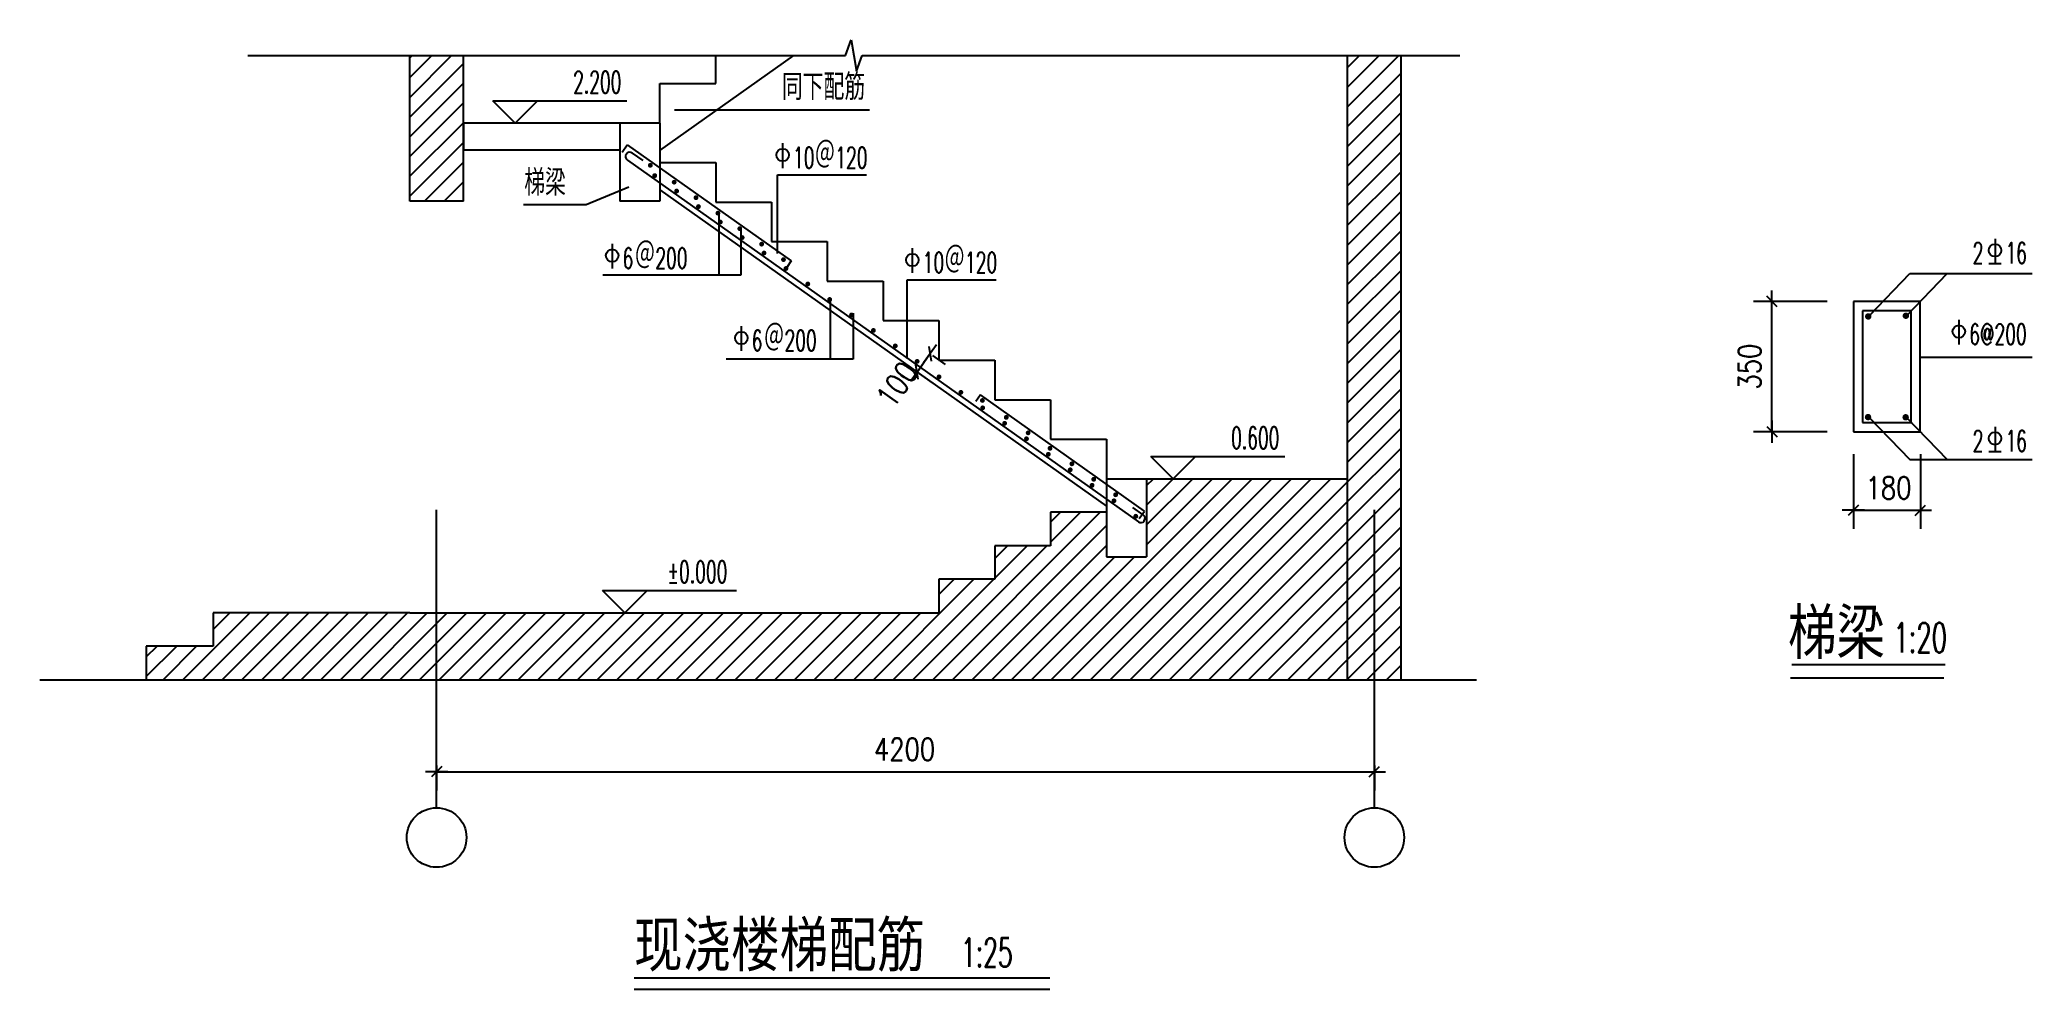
# Model space of a CAD drawing. Extents: x -10000 to -4646, y -803391 to -800840.
import ezdxf
from ezdxf.enums import TextEntityAlignment as Align

# ---------------------------------------------------------------- set-up
doc = ezdxf.new("R2010")
doc.units = 0
doc.header["$LTSCALE"] = 1000
doc.layers.get('0').update_dxf_attribs({"linetype": 'CONTINUOUS'})
for name, color, linetype in [('AXIS', 3, 'CONTINUOUS'), ('AXIS_TEXT', 7, 'CONTINUOUS'), ('PUB_DIM', 3, 'CONTINUOUS'), ('PUB_TEXT', 7, 'CONTINUOUS'), ('公共文字', 7, 'CONTINUOUS'), ('钢筋', 3, 'CONTINUOUS')]:
    doc.layers.add(name, color=color, linetype=linetype)
doc.styles.add('-黑体', font='simhei.ttf', dxfattribs={"width": 0.8})
doc.styles.add('20', font='SIMPLEX', dxfattribs={"width": 0.8, "height": 300, "bigfont": 'HZTXT'})
doc.styles.add('_SIMPLEX', font='SIMPLEX.shx', dxfattribs={"width": 0.6})
doc.styles.add('_TCH_DIM', font='SIMPLEX', dxfattribs={"height": 3.5, "bigfont": 'GBCBIG'})
doc.styles.add('COMPLEX', font='COMPLEX')
doc.styles.add('DIM_FONT', font='SIMPLEX', dxfattribs={"width": 0.8})

# ---------------------------------------------------------------- blocks, each defined once
blk = doc.blocks.new('楼梯大样')
at = {"layer": '钢筋'}
for points in [[(-1029.8, 938.3, 1), (-1042.9, 938.3, 1)], [(-1018, 910.6, 1), (-1031.1, 910.6, 1)], [(-965.8, 892.9, 1), (-978.8, 892.9, 1)], [(-959.2, 869, 1), (-972.3, 869, 1)], [(-907, 851.3, 1), (-920.1, 851.3, 1)], [(-900.5, 827.4, 1), (-913.5, 827.4, 1)], [(-848.3, 809.7, 1), (-861.3, 809.7, 1)], [(-841.7, 785.8, 1), (-854.8, 785.8, 1)], [(-789.5, 768.1, 1), (-802.5, 768.1, 1)], [(-783, 744.2, 1), (-796, 744.2, 1)], [(-730.7, 726.5, 1), (-743.8, 726.5, 1)], [(-724.2, 702.6, 1), (-737.2, 702.6, 1)], [(-672, 684.9, 1), (-685, 684.9, 1)], [(-665.4, 661, 1), (-678.5, 661, 1)], [(-606.7, 619.4, 1), (-619.7, 619.4, 1)], [(-547.9, 577.8, 1), (-561, 577.8, 1)], [(-489.1, 536.2, 1), (-502.2, 536.2, 1)], [(2245.1, 532.1, 1), (2227.7, 532.1, 1)], [(2346.2, 534, 1), (2328.8, 534, 1)], [(-430.4, 494.6, 1), (-443.4, 494.6, 1)], [(-371.6, 453, 1), (-384.7, 453, 1)], [(-312.9, 411.4, 1), (-325.9, 411.4, 1)], [(-254.1, 369.8, 1), (-267.1, 369.8, 1)], [(-195.3, 328.2, 1), (-208.4, 328.2, 1)], [(-137.4, 306.4, 1), (-150.4, 306.4, 1)], [(-136.6, 286.6, 1), (-149.6, 286.6, 1)], [(2244.6, 261.7, 1), (2227.2, 261.7, 1)], [(2345.7, 261.2, 1), (2328.3, 261.2, 1)], [(-77.8, 245, 1), (-90.8, 245, 1)], [(-73.3, 261, 1), (-86.4, 261, 1)], [(-14.6, 219.4, 1), (-27.6, 219.4, 1)], [(-19, 203.4, 1), (-32.1, 203.4, 1)], [(39.7, 161.8, 1), (26.7, 161.8, 1)], [(44.2, 177.8, 1), (31.2, 177.8, 1)], [(98.5, 120.1, 1), (85.4, 120.1, 1)], [(103, 136.2, 1), (89.9, 136.2, 1)], [(157.3, 78.5, 1), (144.2, 78.5, 1)], [(161.7, 94.6, 1), (148.7, 94.6, 1)], [(220.5, 53, 1), (207.4, 53, 1)], [(216, 36.9, 1), (203, 36.9, 1)], [(274.8, -4.7, 1), (261.7, -4.7, 1)]]:
    blk.add_hatch(color=256, dxfattribs=at).paths.add_polyline_path(points)
at = {"color": 7}
for p, q in [((-2117.9, 1233.4, 0), (-512, 1233.4, 0)), ((-512, 1233.4, 0), (-496.8, 1275.4, 0)), ((-496.8, 1275.4, 0), (-481.9, 1191.4, 0)), ((-481.9, 1191.4, 0), (-467, 1233.4, 0)), ((-467, 1233.4, 0), (1138.8, 1233.4, 0))]:
    blk.add_line(p, q, dxfattribs=at)
for p, q in [((-1682.7, 841.9, 0), (-1682.7, 1233.4, 0)), ((-1538.7, 841.9, 0), (-1538.7, 1233.4, 0)), ((-1010.7, 978.4, 0), (-650.6, 1233.4, 0)), ((-860.7, 1158.1, 0), (-860.7, 1233.4, 0)), ((837.3, -443.9, 0), (837.3, 1233.4, 0)), ((981.3, -443.9, 0), (981.3, 1233.4, 0)), ((-1010.7, 1051.9, 0), (-1010.7, 1158.1, 0)), ((-1010.7, 1158.1, 0), (-860.7, 1158.1, 0)), ((-1010.7, 1051.9, 0), (-1538.7, 1051.9, 0)), ((-1538.7, 1051.9, 0), (-1538.7, 979.9, 0)), ((-1118.7, 1051.9, 0), (-1118.7, 841.9, 0)), ((-1010.7, 1051.9, 0), (-1010.7, 841.9, 0)), ((-1538.7, 979.9, 0), (-1118.7, 979.9, 0)), ((-1010.7, 945.7, 0), (-860.7, 945.7, 0)), ((-860.7, 945.7, 0), (-860.7, 839.5, 0)), ((-1010.7, 872.2, 0), (189.3, 22.6, 0)), ((-1538.7, 841.9, 0), (-1682.7, 841.9, 0)), ((-1010.7, 841.9, 0), (-1118.7, 841.9, 0)), ((-860.7, 839.5, 0), (-710.7, 839.5, 0)), ((-710.7, 839.5, 0), (-710.7, 733.3, 0)), ((-710.7, 733.3, 0), (-560.7, 733.3, 0)), ((-560.7, 733.3, 0), (-560.7, 627.1, 0)), ((-560.7, 627.1, 0), (-410.7, 627.1, 0)), ((-410.7, 627.1, 0), (-410.7, 520.9, 0)), ((1977.8, 542.3, 0), (1977.8, 602.3, 0)), ((1991.8, 558.3, 0), (1963.8, 586.3, 0)), ((2376.4, 572.3, 0), (2196.4, 572.3, 0)), ((2196.4, 572.3, 0), (2196.4, 222.3, 0)), ((2376.4, 222.3, 0), (2376.4, 572.3, 0)), ((-410.7, 520.9, 0), (-260.7, 520.9, 0)), ((-260.7, 520.9, 0), (-260.7, 414.7, 0)), ((-267.5, 456.3, 0), (-302.2, 407.3, 0)), ((-288.2, 451.3, 0), (-281.5, 412.3, 0)), ((-336.9, 358.3, 0), (-302.2, 407.3, 0)), ((-316.2, 363.3, 0), (-322.9, 402.3, 0)), ((-260.7, 414.7, 0), (-110.7, 414.7, 0)), ((-110.7, 414.7, 0), (-110.7, 308.5, 0)), ((-110.7, 308.5, 0), (39.3, 308.5, 0)), ((39.3, 308.5, 0), (39.3, 202.3, 0)), ((1963.8, 236.3, 0), (1991.8, 208.3, 0)), ((1977.8, 252.3, 0), (1977.8, 192.3, 0)), ((2196.4, 222.3, 0), (2376.4, 222.3, 0)), ((39.3, 202.3, 0), (189.3, 202.3, 0)), ((189.3, 202.3, 0), (189.3, 96.1, 0)), ((189.3, 202.3, 0), (189.3, -113.9, 0)), ((189.3, 96.1, 0), (837.3, 96.1, 0)), ((297.3, 96.1, 0), (297.3, -113.9, 0)), ((189.3, 6.1, 0), (39.3, 6.1, 0)), ((39.3, 6.1, 0), (39.3, -83.9, 0)), ((2226.5, 11.5, 0), (2166.5, 11.4, 0)), ((2210.5, 25.5, 0), (2182.5, -2.5, 0)), ((2346.6, 11.5, 0), (2406.6, 11.5, 0)), ((2362.6, -2.5, 0), (2390.6, 25.5, 0)), ((-110.7, -83.9, 0), (-110.7, -173.9, 0)), ((39.3, -83.9, 0), (-110.7, -83.9, 0)), ((189.3, -113.9, 0), (297.3, -113.9, 0)), ((-110.7, -173.9, 0), (-260.7, -173.9, 0)), ((-260.7, -173.9, 0), (-260.7, -263.9, 0)), ((-1682.7, -263.9, 0), (-2210.7, -263.9, 0)), ((-2210.7, -263.9, 0), (-2210.7, -353.9, 0)), ((-1682.7, -263.9, 0), (-260.7, -263.9, 0)), ((-2210.7, -353.9, 0), (-2390.7, -353.9, 0)), ((-2390.7, -353.9, 0), (-2390.7, -443.9, 0)), ((-2676.9, -443.9, 0), (1184.1, -443.9, 0)), ((-1580.7, -691.2, 0), (-1640.7, -691.2, 0)), ((-1596.7, -677.2, 0), (-1624.7, -705.2, 0)), ((879.3, -691.2, 0), (939.3, -691.2, 0)), ((895.3, -705.2, 0), (923.3, -677.2, 0))]:
    blk.add_line(p, q)
for centre in [(-1610.7, -867.9, 0), (909.3, -867.9, 0)]:
    blk.add_circle(centre, 80)
at = {"layer": 'AXIS', "color": 80}
for p, q in [((2126.4, 572.3, 0), (1927.8, 572.3, 0)), ((1977.8, 222.5, 0), (1977.8, 572.1, 0)), ((2126.4, 222.3, 0), (1927.8, 222.3, 0)), ((2196.5, 162.3, 0), (2196.6, -38.5, 0)), ((2376.5, 162.4, 0), (2376.6, -38.5, 0)), ((2196.7, 11.5, 0), (2376.4, 11.5, 0))]:
    blk.add_line(p, q, dxfattribs=at)
at = {"layer": 'AXIS'}
for p, q in [((-1610.7, -787.9, 0), (-1610.7, 12.1, 0)), ((909.3, -787.9, 0), (909.3, 12.1, 0))]:
    blk.add_line(p, q, dxfattribs=at)
at = {"layer": 'PUB_DIM', "color": 3}
for p, q in [((-1459.8, 1111.9, 0), (-1099.8, 1111.9, 0)), ((-1399.8, 1051.9, 0), (-1459.8, 1111.9, 0)), ((-1399.8, 1051.9, 0), (-1339.8, 1111.9, 0)), ((308.4, 156.1, 0), (668.4, 156.1, 0)), ((368.4, 96.1, 0), (308.4, 156.1, 0)), ((368.4, 96.1, 0), (428.4, 156.1, 0)), ((-1165.2, -203.9, 0), (-805.2, -203.9, 0)), ((-1105.2, -263.9, 0), (-1165.2, -203.9, 0)), ((-1105.2, -263.9, 0), (-1045.2, -203.9, 0))]:
    blk.add_line(p, q, dxfattribs=at)
at = {"layer": 'PUB_DIM', "color": 80}
for p, q in [((-319.5, 382.8, 0), (-284.9, 431.8, 0)), ((-284.7, 431.9, 0), (-284.6, 432.1, 0)), ((-319.6, 382.6, 0), (-319.8, 382.5, 0)), ((-313, 378.2, 0), (-278.7, 353.9, 0)), ((-278.3, 427.1, 0), (-244.1, 402.9, 0)), ((-1610.7, -674.2, 0), (-1610.7, -741.2, 0)), ((-1610.5, -691.2, 0), (909.1, -691.2, 0)), ((909.3, -674.2, 0), (909.3, -741.2, 0))]:
    blk.add_line(p, q, dxfattribs=at)
at = {"layer": 'PUB_DIM'}
for p, q in [((-1080.1, -1245.4, 0), (37.5, -1245.4, 0)), ((-1080.1, -1275.4, 0), (37.5, -1275.4, 0))]:
    blk.add_line(p, q, dxfattribs=at)
at = {"layer": 'PUB_TEXT'}
for p, q in [((-1682.7, 1120.8, 0), (-1570.2, 1233.4, 0)), ((-1682.7, 1173.9, 0), (-1623.2, 1233.4, 0)), ((-1682.7, 1226.9, 0), (-1676.3, 1233.4, 0)), ((837.3, 1095.3, 0), (975.4, 1233.4, 0)), ((837.3, 1148.3, 0), (922.3, 1233.4, 0)), ((837.3, 1201.3, 0), (869.3, 1233.4, 0)), ((-1682.7, 1067.8, 0), (-1538.7, 1211.8, 0)), ((837.3, 1042.2, 0), (981.3, 1186.2, 0)), ((-1682.7, 1014.8, 0), (-1538.7, 1158.8, 0)), ((837.3, 989.2, 0), (981.3, 1133.2, 0)), ((-1682.7, 961.7, 0), (-1538.7, 1105.7, 0)), ((837.3, 936.2, 0), (981.3, 1080.2, 0)), ((-1682.7, 908.7, 0), (-1538.7, 1052.7, 0)), ((837.3, 883.1, 0), (981.3, 1027.1, 0)), ((-1682.7, 855.7, 0), (-1538.7, 999.7, 0)), ((837.3, 830.1, 0), (981.3, 974.1, 0)), ((-1643.5, 841.9, 0), (-1538.7, 946.6, 0)), ((837.3, 777.1, 0), (981.3, 921.1, 0)), ((-1590.4, 841.9, 0), (-1538.7, 893.6, 0)), ((837.3, 724, 0), (981.3, 868, 0)), ((-852.3, 810.1, 0), (-852.3, 643, 0)), ((837.3, 671, 0), (981.3, 815, 0)), ((-793.5, 766.8, 0), (-793.5, 643, 0)), ((837.3, 618, 0), (981.3, 762, 0)), ((837.3, 564.9, 0), (981.3, 708.9, 0)), ((-793.5, 643, 0), (-1163.7, 643, 0)), ((837.3, 511.9, 0), (981.3, 655.9, 0)), ((837.3, 458.9, 0), (981.3, 602.9, 0)), ((837.3, 405.8, 0), (981.3, 549.8, 0)), ((837.3, 352.8, 0), (981.3, 496.8, 0)), ((837.3, 299.8, 0), (981.3, 443.8, 0)), ((837.3, 246.7, 0), (981.3, 390.7, 0)), ((2376.4, 422.3, 0), (2676.9, 422.3, 0)), ((837.3, 193.7, 0), (981.3, 337.7, 0)), ((837.3, 140.7, 0), (981.3, 284.7, 0)), ((837.3, 87.6, 0), (981.3, 231.6, 0)), ((837.3, 34.6, 0), (981.3, 178.6, 0)), ((837.3, -18.4, 0), (981.3, 125.6, 0)), ((-12.5, -443.9, 0), (527.5, 96.1, 0)), ((40.6, -443.9, 0), (580.6, 96.1, 0)), ((93.6, -443.9, 0), (633.6, 96.1, 0)), ((146.6, -443.9, 0), (686.6, 96.1, 0)), ((199.7, -443.9, 0), (739.7, 96.1, 0)), ((252.7, -443.9, 0), (792.7, 96.1, 0)), ((297.3, -81.1, 0), (474.5, 96.1, 0)), ((297.3, -28.1, 0), (421.5, 96.1, 0)), ((297.3, 24.9, 0), (368.4, 96.1, 0)), ((297.3, 78, 0), (315.4, 96.1, 0)), ((305.7, -443.9, 0), (837.3, 87.6, 0)), ((837.3, -71.5, 0), (981.3, 72.5, 0)), ((-277.6, -443.9, 0), (172.4, 6.1, 0)), ((39.3, -74, 0), (119.3, 6.1, 0)), ((39.3, -20.9, 0), (66.3, 6.1, 0)), ((358.8, -443.9, 0), (837.3, 34.6, 0)), ((837.3, -124.5, 0), (981.3, 19.5, 0)), ((-224.6, -443.9, 0), (189.3, -30, 0)), ((411.8, -443.9, 0), (837.3, -18.4, 0)), ((837.3, -177.5, 0), (981.3, -33.5, 0)), ((-330.7, -443.9, 0), (29.3, -83.9, 0)), ((-171.6, -443.9, 0), (189.3, -83.1, 0)), ((-110.7, -170.9, 0), (-23.7, -83.9, 0)), ((-110.7, -117.9, 0), (-76.7, -83.9, 0)), ((464.8, -443.9, 0), (837.3, -71.5, 0)), ((837.3, -230.6, 0), (981.3, -86.6, 0)), ((-118.5, -443.9, 0), (211.5, -113.9, 0)), ((-65.5, -443.9, 0), (264.5, -113.9, 0)), ((517.9, -443.9, 0), (837.3, -124.5, 0)), ((837.3, -283.6, 0), (981.3, -139.6, 0)), ((-436.7, -443.9, 0), (-166.7, -173.9, 0)), ((-383.7, -443.9, 0), (-113.7, -173.9, 0)), ((-260.7, -214.9, 0), (-219.8, -173.9, 0)), ((570.9, -443.9, 0), (837.3, -177.5, 0)), ((837.3, -336.6, 0), (981.3, -192.6, 0)), ((-2292.9, -443.9, 0), (-2112.9, -263.9, 0)), ((-2239.8, -443.9, 0), (-2059.8, -263.9, 0)), ((-2210.7, -308.7, 0), (-2165.9, -263.9, 0)), ((-2186.8, -443.9, 0), (-2006.8, -263.9, 0)), ((-2133.8, -443.9, 0), (-1953.8, -263.9, 0)), ((-2080.7, -443.9, 0), (-1900.7, -263.9, 0)), ((-2027.7, -443.9, 0), (-1847.7, -263.9, 0)), ((-1974.7, -443.9, 0), (-1794.7, -263.9, 0)), ((-1921.6, -443.9, 0), (-1741.6, -263.9, 0)), ((-1868.6, -443.9, 0), (-1688.6, -263.9, 0)), ((-1815.6, -443.9, 0), (-1635.6, -263.9, 0)), ((-1762.5, -443.9, 0), (-1582.5, -263.9, 0)), ((-1709.5, -443.9, 0), (-1529.5, -263.9, 0)), ((-1656.5, -443.9, 0), (-1476.5, -263.9, 0)), ((-1603.4, -443.9, 0), (-1423.4, -263.9, 0)), ((-1550.4, -443.9, 0), (-1370.4, -263.9, 0)), ((-1497.4, -443.9, 0), (-1317.4, -263.9, 0)), ((-1444.3, -443.9, 0), (-1264.3, -263.9, 0)), ((-1391.3, -443.9, 0), (-1211.3, -263.9, 0)), ((-1338.3, -443.9, 0), (-1158.3, -263.9, 0)), ((-1285.2, -443.9, 0), (-1105.2, -263.9, 0)), ((-1232.2, -443.9, 0), (-1052.2, -263.9, 0)), ((-1179.2, -443.9, 0), (-999.2, -263.9, 0)), ((-1126.1, -443.9, 0), (-946.1, -263.9, 0)), ((-1073.1, -443.9, 0), (-893.1, -263.9, 0)), ((-1020.1, -443.9, 0), (-840.1, -263.9, 0)), ((-967, -443.9, 0), (-787, -263.9, 0)), ((-914, -443.9, 0), (-734, -263.9, 0)), ((-861, -443.9, 0), (-681, -263.9, 0)), ((-808, -443.9, 0), (-628, -263.9, 0)), ((-754.9, -443.9, 0), (-574.9, -263.9, 0)), ((-701.9, -443.9, 0), (-521.9, -263.9, 0)), ((-648.9, -443.9, 0), (-468.9, -263.9, 0)), ((-595.8, -443.9, 0), (-415.8, -263.9, 0)), ((-542.8, -443.9, 0), (-362.8, -263.9, 0)), ((-489.8, -443.9, 0), (-309.8, -263.9, 0)), ((623.9, -443.9, 0), (837.3, -230.6, 0)), ((837.3, -389.7, 0), (981.3, -245.7, 0)), ((677, -443.9, 0), (837.3, -283.6, 0)), ((837.3, -442.7, 0), (981.3, -298.7, 0)), ((-2390.7, -435.7, 0), (-2308.9, -353.9, 0)), ((-2390.7, -382.7, 0), (-2362, -353.9, 0)), ((-2345.9, -443.9, 0), (-2255.9, -353.9, 0)), ((730, -443.9, 0), (837.3, -336.6, 0)), ((889.1, -443.9, 0), (981.3, -351.7, 0)), ((783, -443.9, 0), (837.3, -389.7, 0)), ((942.1, -443.9, 0), (981.3, -404.8, 0)), ((836.1, -443.9, 0), (837.3, -442.7, 0))]:
    blk.add_line(p, q, dxfattribs=at)
at = {"layer": 'PUB_TEXT', "color": 7}
for p, q in [((-680.8, 997.5, 0), (-680.8, 931, 0)), ((-1138.8, 727.2, 0), (-1138.8, 660.7, 0)), ((-332.3, 715.5, 0), (-332.3, 649, 0)), ((2577.2, 741.1, 0), (2577.2, 674.6, 0)), ((2560.4, 674.6, 0), (2594, 674.6, 0)), ((-791.8, 505.9, 0), (-791.8, 439.4, 0)), ((2480, 523, 0), (2480, 456.5, 0)), ((2577.2, 235.9, 0), (2577.2, 169.4, 0)), ((2560.4, 169.4, 0), (2594, 169.4, 0))]:
    blk.add_line(p, q, dxfattribs=at)
for centre in [(-680.8, 966, 0), (-1138.8, 695.7, 0), (-332.3, 684, 0), (2577.2, 709.6, 0), (-791.8, 474.4, 0), (2480, 491.5, 0), (2577.2, 204.4, 0)]:
    blk.add_circle(centre, 16.8, dxfattribs=at)
at = {"layer": '公共文字'}
for p, q in [((2240, 535.1, 0), (2348.4, 647.2, 0)), ((2340.6, 535.1, 0), (2448.9, 647.2, 0)), ((2348.4, 647.2, 0), (2676.9, 647.2, 0)), ((2240, 259.6, 0), (2348.4, 147.5, 0)), ((2340.6, 259.6, 0), (2448.9, 147.5, 0)), ((2348.4, 147.5, 0), (2676.9, 147.5, 0)), ((2031.5, -403, 0), (2443.3, -403, 0)), ((2027.9, -438.7, 0), (2439.7, -438.7, 0))]:
    blk.add_line(p, q, dxfattribs=at)
at = {"layer": '钢筋'}
for p, q in [((-971.2, 1086.9, 0), (-447.1, 1086.9, 0)), ((-1112.4, 973.2, 0), (-1098.2, 993.2, 0)), ((-1098.2, 993.2, 0), (-657.5, 681.2, 0)), ((-1084.8, 971.1, 0), (-1056.8, 951.3, 0)), ((-1098.1, 952.4, 0), (275.1, -19.8, 0)), ((-694.2, 912.9, 0), (-455.5, 912.9, 0)), ((-694.2, 701.3, 0), (-694.2, 912.9, 0)), ((-1094.1, 879.5, 0), (-1208.6, 831.7, 0)), ((-1208.6, 831.7, 0), (-1377.3, 831.7, 0)), ((-657.5, 681.2, 0), (-669.8, 663.8, 0)), ((-345.8, 630.9, 0), (-107, 630.9, 0)), ((-345.8, 419.2, 0), (-345.8, 630.9, 0)), ((-552.8, 581.5, 0), (-552.8, 417, 0)), ((-491.7, 540.8, 0), (-491.7, 417, 0)), ((2351.4, 547.3, 0), (2221.4, 547.3, 0)), ((2221.4, 547.3, 0), (2221.4, 247.3, 0)), ((2351.4, 247.3, 0), (2351.4, 547.3, 0)), ((-491.7, 417, 0), (-832.7, 417, 0)), ((-149.2, 321.3, 0), (-161.5, 303.9, 0)), ((291.5, 9.3, 0), (-149.2, 321.3, 0)), ((2221.4, 247.3, 0), (2351.4, 247.3, 0)), ((288.3, -1.1, 0), (260.3, 18.8, 0)), ((277.4, -10.7, 0), (291.5, 9.3, 0))]:
    blk.add_line(p, q, dxfattribs=at)
for centre, start, end in [((-1091.4, 961.8, 0), 54.7015, 234.7015), ((281.7, -10.4, 0), 234.7015, 54.7015)]:
    blk.add_arc(centre, 11.5, start, end, dxfattribs=at)
at = {"color": 7, "style": 'DIM_FONT', "width": 0.8}
for s, rotation, p in [('350', 90, (1947.8, 335.6, 0)), ('100', 54.7015, (-384.6, 281.7, 0)), ('180', 0.02, (2229.4, 41.5, 0))]:
    blk.add_text(s, height=60, rotation=rotation, dxfattribs=at).set_placement(p)
blk.add_text('4200', height=60, dxfattribs=at).set_placement((-435.3, -661.2, 0))
at = {"layer": 'AXIS_TEXT', "style": 'COMPLEX'}
for tag, width, p, p2 in [('J', 1.704545, (-1650.7, -912.7, 0), (-1570.7, -912.7, 0)), ('F', 1.171875, (869.3, -912.7, 0), (949.3, -912.7, 0))]:
    blk.add_attdef(tag, text='', height=89.6, dxfattribs=dict(at, width=width)).set_placement(p, p2, align=Align.FIT)
at = {"layer": 'PUB_TEXT', "color": 7}
for s, height, style, width, p in [('2.200', 59.5, '_TCH_DIM', 0.564706, (-1243.8, 1131.9, 0)), ('同下配筋', 70, '20', 0.8, (-683, 1113.8, 0)), ('10', 56, '20', 0.6, (-652.8, 931, 0)), ('＠', 70, '20', 0.8, (-595.2, 931, 0)), ('120', 56, '20', 0.6, (-539.2, 931, 0)), ('梯梁', 70, '20', 0.8, (-1375.2, 856.6, 0)), ('6', 56, '20', 0.6, (-1110.8, 660.7, 0)), ('＠', 70, '20', 0.8, (-1078.8, 660.7, 0)), ('200', 56, '20', 0.6, (-1022.8, 660.7, 0)), ('10', 56, '20', 0.6, (-304.3, 649, 0)), ('＠', 70, '20', 0.8, (-246.7, 649, 0)), ('120', 56, '20', 0.6, (-190.7, 649, 0)), ('2', 56, '20', 0.6, (2517.2, 674.6, 0)), ('16', 56, '20', 0.6, (2605.2, 674.6, 0)), ('6', 56, '20', 0.6, (-763.8, 439.4, 0)), ('＠', 70, '20', 0.8, (-731.8, 439.4, 0)), ('200', 56, '20', 0.6, (-675.8, 439.4, 0)), ('6@200', 56, '20', 0.6, (2508, 456.5, 0)), ('0.600', 59.5, '_TCH_DIM', 0.564706, (524.4, 176.1, 0)), ('2', 56, '20', 0.6, (2517.2, 169.4, 0)), ('16', 56, '20', 0.6, (2605.2, 169.4, 0)), ('%%P0.000', 59.5, '_TCH_DIM', 0.564706, (-990.8, -183.9, 0)), ('现浇楼梯配筋', 119.49, '-黑体', 0.8, (-1080.1, -1214.7, 0)), ('1:25', 76.8, '20', 0.6, (-201.2, -1215.4, 0))]:
    blk.add_text(s, height=height, dxfattribs=dict(at, style=style, width=width)).set_placement(p)
at = {"layer": '公共文字', "color": 7, "style": '-黑体', "width": 0.8}
blk.add_text('梯梁', height=119.49, dxfattribs=at).set_placement((2020.7, -375, 0))
at = {"layer": '公共文字', "style": '_SIMPLEX', "width": 0.6}
blk.add_text('1:20', height=80, dxfattribs=at).set_placement((2304.1, -370.9, 0))

msp = doc.modelspace()

# ---------------------------------------------------------------- block references
msp.add_blockref('楼梯大样', (-7322.7, -802115.8))

doc.saveas('drawing.dxf')
